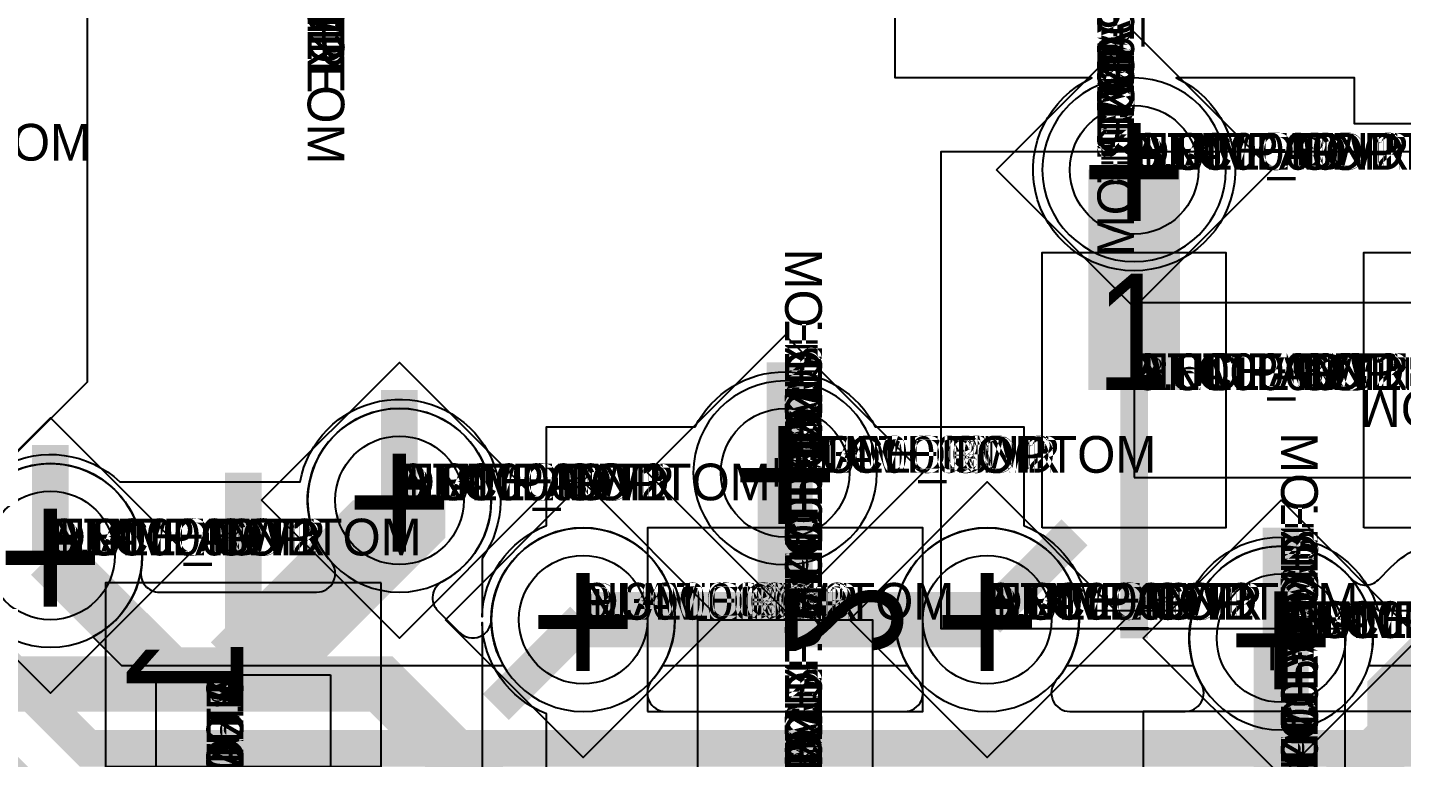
# Model space of a CAD drawing. Extents: x 0 to 323, y 0 to 320.
# Drawn here: x 78.19 to 85.67, y 234.3 to 238.28 of the extents above; entities that cross this region are included whole.
import ezdxf
from ezdxf.enums import TextEntityAlignment as Align

# ---------------------------------------------------------------- set-up
doc = ezdxf.new("R2010")
doc.units = 0
doc.header["$MEASUREMENT"] = 0
doc.layers.get('0').update_dxf_attribs({"linetype": 'CONTINUOUS'})
for name, color, linetype in [('CDN_FIGURES', 7, 'CONTINUOUS'), ('ETCH_BOTTOM', 7, 'CONTINUOUS'), ('ETCH_GND', 3, 'CONTINUOUS'), ('ETCH_INT1', 4, 'CONTINUOUS'), ('ETCH_INT2', 5, 'CONTINUOUS'), ('ETCH_PWR', 6, 'CONTINUOUS'), ('ETCH_TOP', 2, 'CONTINUOUS'), ('MANUFACTURING_NCLEGEND-1-6', 8, 'CONTINUOUS'), ('PACKAGE_GEOMETRY_ASSEMBLY_TOP', 11, 'CONTINUOUS'), ('PACKAGE_GEOMETRY_PIN_NUMBER', 9, 'CONTINUOUS')]:
    doc.layers.add(name, color=color, linetype=linetype)

# ---------------------------------------------------------------- blocks, each defined once
blk = doc.blocks.new('PAD_INFO')
for tag in ['SHAPE_TYPE', 'PAD_HEIGHT', 'PAD_LAYER', 'PAD_TYPE', 'PAD_WIDTH']:
    blk.add_attdef(tag, (0, 0), '', height=0.2)
at = {"flags": 2}
blk.add_attdef('CDN_TYPE', (0, 0), '', height=0.2, dxfattribs=at)
blk = doc.blocks.new('DRILL_INFO')
at = {"flags": 2}
blk.add_attdef('CDN_TYPE', (0, 0), '', height=0.2, dxfattribs=at)
for tag in ['FSHAPE', 'FCHAR', 'DRILL_HEIGHT', 'DIAMETER', 'PLATED', 'DRILL_WIDTH']:
    blk.add_attdef(tag, (0, 0), '', height=0.2)
blk = doc.blocks.new('VIA0700X0300')
at = {"layer": 'ETCH_BOTTOM'}
blk.add_circle((0, 0), 0.35, dxfattribs=at)
at = {"layer": 'ETCH_GND'}
blk.add_circle((0, 0), 0.35, dxfattribs=at)
at = {"layer": 'ETCH_INT1'}
blk.add_circle((0, 0), 0.35, dxfattribs=at)
at = {"layer": 'ETCH_INT2'}
blk.add_circle((0, 0), 0.35, dxfattribs=at)
at = {"layer": 'ETCH_PWR'}
blk.add_circle((0, 0), 0.35, dxfattribs=at)
at = {"layer": 'ETCH_TOP'}
blk.add_circle((0, 0), 0.35, dxfattribs=at)
ref = blk.add_blockref('PAD_INFO', (0, 0))
ref.add_attrib('PAD_LAYER', 'ETCH_TOP', (0, 0), dxfattribs={"height": 0.2})
ref.add_attrib('SHAPE_TYPE', 'NULL', (0, 0), dxfattribs={"height": 0.2})
ref.add_attrib('PAD_TYPE', 'ANTIPAD', (0, 0), dxfattribs={"height": 0.2})
ref.add_attrib('PAD_WIDTH', '0.000000', (0, 0), dxfattribs={"height": 0.2})
ref.add_attrib('PAD_HEIGHT', '0.000000', (0, 0), dxfattribs={"height": 0.2})
ref = blk.add_blockref('PAD_INFO', (0, 0))
ref.add_attrib('PAD_LAYER', 'ETCH_GND', (0, 0), dxfattribs={"height": 0.2})
ref.add_attrib('SHAPE_TYPE', 'NULL', (0, 0), dxfattribs={"height": 0.2})
ref.add_attrib('PAD_TYPE', 'ANTIPAD', (0, 0), dxfattribs={"height": 0.2})
ref.add_attrib('PAD_WIDTH', '0.000000', (0, 0), dxfattribs={"height": 0.2})
ref.add_attrib('PAD_HEIGHT', '0.000000', (0, 0), dxfattribs={"height": 0.2})
ref = blk.add_blockref('PAD_INFO', (0, 0))
ref.add_attrib('PAD_LAYER', 'ETCH_INT1', (0, 0), dxfattribs={"height": 0.2})
ref.add_attrib('SHAPE_TYPE', 'NULL', (0, 0), dxfattribs={"height": 0.2})
ref.add_attrib('PAD_TYPE', 'ANTIPAD', (0, 0), dxfattribs={"height": 0.2})
ref.add_attrib('PAD_WIDTH', '0.000000', (0, 0), dxfattribs={"height": 0.2})
ref.add_attrib('PAD_HEIGHT', '0.000000', (0, 0), dxfattribs={"height": 0.2})
ref = blk.add_blockref('PAD_INFO', (0, 0))
ref.add_attrib('PAD_LAYER', 'ETCH_INT2', (0, 0), dxfattribs={"height": 0.2})
ref.add_attrib('SHAPE_TYPE', 'NULL', (0, 0), dxfattribs={"height": 0.2})
ref.add_attrib('PAD_TYPE', 'ANTIPAD', (0, 0), dxfattribs={"height": 0.2})
ref.add_attrib('PAD_WIDTH', '0.000000', (0, 0), dxfattribs={"height": 0.2})
ref.add_attrib('PAD_HEIGHT', '0.000000', (0, 0), dxfattribs={"height": 0.2})
ref = blk.add_blockref('PAD_INFO', (0, 0))
ref.add_attrib('PAD_LAYER', 'ETCH_PWR', (0, 0), dxfattribs={"height": 0.2})
ref.add_attrib('SHAPE_TYPE', 'NULL', (0, 0), dxfattribs={"height": 0.2})
ref.add_attrib('PAD_TYPE', 'ANTIPAD', (0, 0), dxfattribs={"height": 0.2})
ref.add_attrib('PAD_WIDTH', '0.000000', (0, 0), dxfattribs={"height": 0.2})
ref.add_attrib('PAD_HEIGHT', '0.000000', (0, 0), dxfattribs={"height": 0.2})
ref = blk.add_blockref('PAD_INFO', (0, 0))
ref.add_attrib('PAD_LAYER', 'ETCH_BOTTOM', (0, 0), dxfattribs={"height": 0.2})
ref.add_attrib('SHAPE_TYPE', 'NULL', (0, 0), dxfattribs={"height": 0.2})
ref.add_attrib('PAD_TYPE', 'ANTIPAD', (0, 0), dxfattribs={"height": 0.2})
ref.add_attrib('PAD_WIDTH', '0.000000', (0, 0), dxfattribs={"height": 0.2})
ref.add_attrib('PAD_HEIGHT', '0.000000', (0, 0), dxfattribs={"height": 0.2})
ref = blk.add_blockref('PAD_INFO', (0, 0))
ref.add_attrib('PAD_LAYER', 'ETCH_TOP', (0, 0), dxfattribs={"height": 0.2})
ref.add_attrib('SHAPE_TYPE', 'NULL', (0, 0), dxfattribs={"height": 0.2})
ref.add_attrib('PAD_TYPE', 'THERMAL', (0, 0), dxfattribs={"height": 0.2})
ref.add_attrib('PAD_WIDTH', '0.000000', (0, 0), dxfattribs={"height": 0.2})
ref.add_attrib('PAD_HEIGHT', '0.000000', (0, 0), dxfattribs={"height": 0.2})
ref = blk.add_blockref('PAD_INFO', (0, 0))
ref.add_attrib('PAD_LAYER', 'ETCH_GND', (0, 0), dxfattribs={"height": 0.2})
ref.add_attrib('SHAPE_TYPE', 'NULL', (0, 0), dxfattribs={"height": 0.2})
ref.add_attrib('PAD_TYPE', 'THERMAL', (0, 0), dxfattribs={"height": 0.2})
ref.add_attrib('PAD_WIDTH', '0.000000', (0, 0), dxfattribs={"height": 0.2})
ref.add_attrib('PAD_HEIGHT', '0.000000', (0, 0), dxfattribs={"height": 0.2})
ref = blk.add_blockref('PAD_INFO', (0, 0))
ref.add_attrib('PAD_LAYER', 'ETCH_INT1', (0, 0), dxfattribs={"height": 0.2})
ref.add_attrib('SHAPE_TYPE', 'NULL', (0, 0), dxfattribs={"height": 0.2})
ref.add_attrib('PAD_TYPE', 'THERMAL', (0, 0), dxfattribs={"height": 0.2})
ref.add_attrib('PAD_WIDTH', '0.000000', (0, 0), dxfattribs={"height": 0.2})
ref.add_attrib('PAD_HEIGHT', '0.000000', (0, 0), dxfattribs={"height": 0.2})
ref = blk.add_blockref('PAD_INFO', (0, 0))
ref.add_attrib('PAD_LAYER', 'ETCH_INT2', (0, 0), dxfattribs={"height": 0.2})
ref.add_attrib('SHAPE_TYPE', 'NULL', (0, 0), dxfattribs={"height": 0.2})
ref.add_attrib('PAD_TYPE', 'THERMAL', (0, 0), dxfattribs={"height": 0.2})
ref.add_attrib('PAD_WIDTH', '0.000000', (0, 0), dxfattribs={"height": 0.2})
ref.add_attrib('PAD_HEIGHT', '0.000000', (0, 0), dxfattribs={"height": 0.2})
ref = blk.add_blockref('PAD_INFO', (0, 0))
ref.add_attrib('PAD_LAYER', 'ETCH_PWR', (0, 0), dxfattribs={"height": 0.2})
ref.add_attrib('SHAPE_TYPE', 'NULL', (0, 0), dxfattribs={"height": 0.2})
ref.add_attrib('PAD_TYPE', 'THERMAL', (0, 0), dxfattribs={"height": 0.2})
ref.add_attrib('PAD_WIDTH', '0.000000', (0, 0), dxfattribs={"height": 0.2})
ref.add_attrib('PAD_HEIGHT', '0.000000', (0, 0), dxfattribs={"height": 0.2})
ref = blk.add_blockref('PAD_INFO', (0, 0))
ref.add_attrib('PAD_LAYER', 'ETCH_BOTTOM', (0, 0), dxfattribs={"height": 0.2})
ref.add_attrib('SHAPE_TYPE', 'NULL', (0, 0), dxfattribs={"height": 0.2})
ref.add_attrib('PAD_TYPE', 'THERMAL', (0, 0), dxfattribs={"height": 0.2})
ref.add_attrib('PAD_WIDTH', '0.000000', (0, 0), dxfattribs={"height": 0.2})
ref.add_attrib('PAD_HEIGHT', '0.000000', (0, 0), dxfattribs={"height": 0.2})
ref = blk.add_blockref('PAD_INFO', (0, 0))
ref.add_attrib('PAD_LAYER', 'ETCH_TOP', (0, 0), dxfattribs={"height": 0.2})
ref.add_attrib('SHAPE_TYPE', 'CIRCLE', (0, 0), dxfattribs={"height": 0.2})
ref.add_attrib('PAD_TYPE', 'REGULAR', (0, 0), dxfattribs={"height": 0.2})
ref.add_attrib('PAD_WIDTH', '0.700000', (0, 0), dxfattribs={"height": 0.2})
ref.add_attrib('PAD_HEIGHT', '0.700000', (0, 0), dxfattribs={"height": 0.2})
ref = blk.add_blockref('PAD_INFO', (0, 0))
ref.add_attrib('PAD_LAYER', 'ETCH_GND', (0, 0), dxfattribs={"height": 0.2})
ref.add_attrib('SHAPE_TYPE', 'CIRCLE', (0, 0), dxfattribs={"height": 0.2})
ref.add_attrib('PAD_TYPE', 'REGULAR', (0, 0), dxfattribs={"height": 0.2})
ref.add_attrib('PAD_WIDTH', '0.700000', (0, 0), dxfattribs={"height": 0.2})
ref.add_attrib('PAD_HEIGHT', '0.700000', (0, 0), dxfattribs={"height": 0.2})
ref = blk.add_blockref('PAD_INFO', (0, 0))
ref.add_attrib('PAD_LAYER', 'ETCH_INT1', (0, 0), dxfattribs={"height": 0.2})
ref.add_attrib('SHAPE_TYPE', 'CIRCLE', (0, 0), dxfattribs={"height": 0.2})
ref.add_attrib('PAD_TYPE', 'REGULAR', (0, 0), dxfattribs={"height": 0.2})
ref.add_attrib('PAD_WIDTH', '0.700000', (0, 0), dxfattribs={"height": 0.2})
ref.add_attrib('PAD_HEIGHT', '0.700000', (0, 0), dxfattribs={"height": 0.2})
ref = blk.add_blockref('PAD_INFO', (0, 0))
ref.add_attrib('PAD_LAYER', 'ETCH_INT2', (0, 0), dxfattribs={"height": 0.2})
ref.add_attrib('SHAPE_TYPE', 'CIRCLE', (0, 0), dxfattribs={"height": 0.2})
ref.add_attrib('PAD_TYPE', 'REGULAR', (0, 0), dxfattribs={"height": 0.2})
ref.add_attrib('PAD_WIDTH', '0.700000', (0, 0), dxfattribs={"height": 0.2})
ref.add_attrib('PAD_HEIGHT', '0.700000', (0, 0), dxfattribs={"height": 0.2})
ref = blk.add_blockref('PAD_INFO', (0, 0))
ref.add_attrib('PAD_LAYER', 'ETCH_PWR', (0, 0), dxfattribs={"height": 0.2})
ref.add_attrib('SHAPE_TYPE', 'CIRCLE', (0, 0), dxfattribs={"height": 0.2})
ref.add_attrib('PAD_TYPE', 'REGULAR', (0, 0), dxfattribs={"height": 0.2})
ref.add_attrib('PAD_WIDTH', '0.700000', (0, 0), dxfattribs={"height": 0.2})
ref.add_attrib('PAD_HEIGHT', '0.700000', (0, 0), dxfattribs={"height": 0.2})
ref = blk.add_blockref('PAD_INFO', (0, 0))
ref.add_attrib('PAD_LAYER', 'ETCH_BOTTOM', (0, 0), dxfattribs={"height": 0.2})
ref.add_attrib('SHAPE_TYPE', 'CIRCLE', (0, 0), dxfattribs={"height": 0.2})
ref.add_attrib('PAD_TYPE', 'REGULAR', (0, 0), dxfattribs={"height": 0.2})
ref.add_attrib('PAD_WIDTH', '0.700000', (0, 0), dxfattribs={"height": 0.2})
ref.add_attrib('PAD_HEIGHT', '0.700000', (0, 0), dxfattribs={"height": 0.2})
ref = blk.add_blockref('DRILL_INFO', (0, 0))
ref.add_attrib('DIAMETER', '0.300000', (0, 0), dxfattribs={"height": 0.2})
ref.add_attrib('PLATED', 'PLATED', (0, 0), dxfattribs={"height": 0.2})
ref.add_attrib('FSHAPE', 'DIAMOND', (0, 0), dxfattribs={"height": 0.2})
ref.add_attrib('FCHAR', '+', (0, 0), dxfattribs={"height": 0.2})
ref.add_attrib('DRILL_WIDTH', '1.500000', (0, 0), dxfattribs={"height": 0.2})
ref.add_attrib('DRILL_HEIGHT', '1.500000', (0, 0), dxfattribs={"height": 0.2})
for tag in ['CDN_TYPE', 'PIN']:
    blk.add_attdef(tag, (0, 0), '', height=0.2)
at = {"flags": 2}
for tag in ['PSTKNAME', 'BBV']:
    blk.add_attdef(tag, (0, 0), '', height=0.2, dxfattribs=at)
blk = doc.blocks.new('FIGURE_DIAMOND')
at = {"layer": 'CDN_FIGURES'}
blk.add_lwpolyline([(-0.5, 0), (0, 0.5), (0.5, 0), (0, -0.5)], close=True, dxfattribs=at)
blk = doc.blocks.new('RC1000X1500TS')
at = {"layer": 'ETCH_TOP'}
blk.add_lwpolyline([(-0.5, -0.75), (-0.5, 0.75), (0.5, 0.75), (0.5, -0.75)], close=True, dxfattribs=at)
ref = blk.add_blockref('PAD_INFO', (0, 0))
ref.add_attrib('PAD_LAYER', 'ETCH_TOP', (0, 0), dxfattribs={"height": 0.2})
ref.add_attrib('SHAPE_TYPE', 'NULL', (0, 0), dxfattribs={"height": 0.2})
ref.add_attrib('PAD_TYPE', 'ANTIPAD', (0, 0), dxfattribs={"height": 0.2})
ref.add_attrib('PAD_WIDTH', '0.000000', (0, 0), dxfattribs={"height": 0.2})
ref.add_attrib('PAD_HEIGHT', '0.000000', (0, 0), dxfattribs={"height": 0.2})
ref = blk.add_blockref('PAD_INFO', (0, 0))
ref.add_attrib('PAD_LAYER', 'ETCH_GND', (0, 0), dxfattribs={"height": 0.2})
ref.add_attrib('SHAPE_TYPE', 'NULL', (0, 0), dxfattribs={"height": 0.2})
ref.add_attrib('PAD_TYPE', 'ANTIPAD', (0, 0), dxfattribs={"height": 0.2})
ref.add_attrib('PAD_WIDTH', '0.000000', (0, 0), dxfattribs={"height": 0.2})
ref.add_attrib('PAD_HEIGHT', '0.000000', (0, 0), dxfattribs={"height": 0.2})
ref = blk.add_blockref('PAD_INFO', (0, 0))
ref.add_attrib('PAD_LAYER', 'ETCH_INT1', (0, 0), dxfattribs={"height": 0.2})
ref.add_attrib('SHAPE_TYPE', 'NULL', (0, 0), dxfattribs={"height": 0.2})
ref.add_attrib('PAD_TYPE', 'ANTIPAD', (0, 0), dxfattribs={"height": 0.2})
ref.add_attrib('PAD_WIDTH', '0.000000', (0, 0), dxfattribs={"height": 0.2})
ref.add_attrib('PAD_HEIGHT', '0.000000', (0, 0), dxfattribs={"height": 0.2})
ref = blk.add_blockref('PAD_INFO', (0, 0))
ref.add_attrib('PAD_LAYER', 'ETCH_INT2', (0, 0), dxfattribs={"height": 0.2})
ref.add_attrib('SHAPE_TYPE', 'NULL', (0, 0), dxfattribs={"height": 0.2})
ref.add_attrib('PAD_TYPE', 'ANTIPAD', (0, 0), dxfattribs={"height": 0.2})
ref.add_attrib('PAD_WIDTH', '0.000000', (0, 0), dxfattribs={"height": 0.2})
ref.add_attrib('PAD_HEIGHT', '0.000000', (0, 0), dxfattribs={"height": 0.2})
ref = blk.add_blockref('PAD_INFO', (0, 0))
ref.add_attrib('PAD_LAYER', 'ETCH_PWR', (0, 0), dxfattribs={"height": 0.2})
ref.add_attrib('SHAPE_TYPE', 'NULL', (0, 0), dxfattribs={"height": 0.2})
ref.add_attrib('PAD_TYPE', 'ANTIPAD', (0, 0), dxfattribs={"height": 0.2})
ref.add_attrib('PAD_WIDTH', '0.000000', (0, 0), dxfattribs={"height": 0.2})
ref.add_attrib('PAD_HEIGHT', '0.000000', (0, 0), dxfattribs={"height": 0.2})
ref = blk.add_blockref('PAD_INFO', (0, 0))
ref.add_attrib('PAD_LAYER', 'ETCH_BOTTOM', (0, 0), dxfattribs={"height": 0.2})
ref.add_attrib('SHAPE_TYPE', 'NULL', (0, 0), dxfattribs={"height": 0.2})
ref.add_attrib('PAD_TYPE', 'ANTIPAD', (0, 0), dxfattribs={"height": 0.2})
ref.add_attrib('PAD_WIDTH', '0.000000', (0, 0), dxfattribs={"height": 0.2})
ref.add_attrib('PAD_HEIGHT', '0.000000', (0, 0), dxfattribs={"height": 0.2})
ref = blk.add_blockref('PAD_INFO', (0, 0))
ref.add_attrib('PAD_LAYER', 'ETCH_TOP', (0, 0), dxfattribs={"height": 0.2})
ref.add_attrib('SHAPE_TYPE', 'NULL', (0, 0), dxfattribs={"height": 0.2})
ref.add_attrib('PAD_TYPE', 'THERMAL', (0, 0), dxfattribs={"height": 0.2})
ref.add_attrib('PAD_WIDTH', '0.000000', (0, 0), dxfattribs={"height": 0.2})
ref.add_attrib('PAD_HEIGHT', '0.000000', (0, 0), dxfattribs={"height": 0.2})
ref = blk.add_blockref('PAD_INFO', (0, 0))
ref.add_attrib('PAD_LAYER', 'ETCH_GND', (0, 0), dxfattribs={"height": 0.2})
ref.add_attrib('SHAPE_TYPE', 'NULL', (0, 0), dxfattribs={"height": 0.2})
ref.add_attrib('PAD_TYPE', 'THERMAL', (0, 0), dxfattribs={"height": 0.2})
ref.add_attrib('PAD_WIDTH', '0.000000', (0, 0), dxfattribs={"height": 0.2})
ref.add_attrib('PAD_HEIGHT', '0.000000', (0, 0), dxfattribs={"height": 0.2})
ref = blk.add_blockref('PAD_INFO', (0, 0))
ref.add_attrib('PAD_LAYER', 'ETCH_INT1', (0, 0), dxfattribs={"height": 0.2})
ref.add_attrib('SHAPE_TYPE', 'NULL', (0, 0), dxfattribs={"height": 0.2})
ref.add_attrib('PAD_TYPE', 'THERMAL', (0, 0), dxfattribs={"height": 0.2})
ref.add_attrib('PAD_WIDTH', '0.000000', (0, 0), dxfattribs={"height": 0.2})
ref.add_attrib('PAD_HEIGHT', '0.000000', (0, 0), dxfattribs={"height": 0.2})
ref = blk.add_blockref('PAD_INFO', (0, 0))
ref.add_attrib('PAD_LAYER', 'ETCH_INT2', (0, 0), dxfattribs={"height": 0.2})
ref.add_attrib('SHAPE_TYPE', 'NULL', (0, 0), dxfattribs={"height": 0.2})
ref.add_attrib('PAD_TYPE', 'THERMAL', (0, 0), dxfattribs={"height": 0.2})
ref.add_attrib('PAD_WIDTH', '0.000000', (0, 0), dxfattribs={"height": 0.2})
ref.add_attrib('PAD_HEIGHT', '0.000000', (0, 0), dxfattribs={"height": 0.2})
ref = blk.add_blockref('PAD_INFO', (0, 0))
ref.add_attrib('PAD_LAYER', 'ETCH_PWR', (0, 0), dxfattribs={"height": 0.2})
ref.add_attrib('SHAPE_TYPE', 'NULL', (0, 0), dxfattribs={"height": 0.2})
ref.add_attrib('PAD_TYPE', 'THERMAL', (0, 0), dxfattribs={"height": 0.2})
ref.add_attrib('PAD_WIDTH', '0.000000', (0, 0), dxfattribs={"height": 0.2})
ref.add_attrib('PAD_HEIGHT', '0.000000', (0, 0), dxfattribs={"height": 0.2})
ref = blk.add_blockref('PAD_INFO', (0, 0))
ref.add_attrib('PAD_LAYER', 'ETCH_BOTTOM', (0, 0), dxfattribs={"height": 0.2})
ref.add_attrib('SHAPE_TYPE', 'NULL', (0, 0), dxfattribs={"height": 0.2})
ref.add_attrib('PAD_TYPE', 'THERMAL', (0, 0), dxfattribs={"height": 0.2})
ref.add_attrib('PAD_WIDTH', '0.000000', (0, 0), dxfattribs={"height": 0.2})
ref.add_attrib('PAD_HEIGHT', '0.000000', (0, 0), dxfattribs={"height": 0.2})
ref = blk.add_blockref('PAD_INFO', (0, 0))
ref.add_attrib('PAD_LAYER', 'ETCH_GND', (0, 0), dxfattribs={"height": 0.2})
ref.add_attrib('SHAPE_TYPE', 'NULL', (0, 0), dxfattribs={"height": 0.2})
ref.add_attrib('PAD_TYPE', 'REGULAR', (0, 0), dxfattribs={"height": 0.2})
ref.add_attrib('PAD_WIDTH', '0.000000', (0, 0), dxfattribs={"height": 0.2})
ref.add_attrib('PAD_HEIGHT', '0.000000', (0, 0), dxfattribs={"height": 0.2})
ref = blk.add_blockref('PAD_INFO', (0, 0))
ref.add_attrib('PAD_LAYER', 'ETCH_INT1', (0, 0), dxfattribs={"height": 0.2})
ref.add_attrib('SHAPE_TYPE', 'NULL', (0, 0), dxfattribs={"height": 0.2})
ref.add_attrib('PAD_TYPE', 'REGULAR', (0, 0), dxfattribs={"height": 0.2})
ref.add_attrib('PAD_WIDTH', '0.000000', (0, 0), dxfattribs={"height": 0.2})
ref.add_attrib('PAD_HEIGHT', '0.000000', (0, 0), dxfattribs={"height": 0.2})
ref = blk.add_blockref('PAD_INFO', (0, 0))
ref.add_attrib('PAD_LAYER', 'ETCH_INT2', (0, 0), dxfattribs={"height": 0.2})
ref.add_attrib('SHAPE_TYPE', 'NULL', (0, 0), dxfattribs={"height": 0.2})
ref.add_attrib('PAD_TYPE', 'REGULAR', (0, 0), dxfattribs={"height": 0.2})
ref.add_attrib('PAD_WIDTH', '0.000000', (0, 0), dxfattribs={"height": 0.2})
ref.add_attrib('PAD_HEIGHT', '0.000000', (0, 0), dxfattribs={"height": 0.2})
ref = blk.add_blockref('PAD_INFO', (0, 0))
ref.add_attrib('PAD_LAYER', 'ETCH_PWR', (0, 0), dxfattribs={"height": 0.2})
ref.add_attrib('SHAPE_TYPE', 'NULL', (0, 0), dxfattribs={"height": 0.2})
ref.add_attrib('PAD_TYPE', 'REGULAR', (0, 0), dxfattribs={"height": 0.2})
ref.add_attrib('PAD_WIDTH', '0.000000', (0, 0), dxfattribs={"height": 0.2})
ref.add_attrib('PAD_HEIGHT', '0.000000', (0, 0), dxfattribs={"height": 0.2})
ref = blk.add_blockref('PAD_INFO', (0, 0))
ref.add_attrib('PAD_LAYER', 'ETCH_BOTTOM', (0, 0), dxfattribs={"height": 0.2})
ref.add_attrib('SHAPE_TYPE', 'NULL', (0, 0), dxfattribs={"height": 0.2})
ref.add_attrib('PAD_TYPE', 'REGULAR', (0, 0), dxfattribs={"height": 0.2})
ref.add_attrib('PAD_WIDTH', '0.000000', (0, 0), dxfattribs={"height": 0.2})
ref.add_attrib('PAD_HEIGHT', '0.000000', (0, 0), dxfattribs={"height": 0.2})
ref = blk.add_blockref('DRILL_INFO', (0, 0))
ref.add_attrib('DIAMETER', '0.000000', (0, 0), dxfattribs={"height": 0.2})
ref.add_attrib('PLATED', 'PLATED', (0, 0), dxfattribs={"height": 0.2})
ref.add_attrib('FSHAPE', 'NULL', (0, 0), dxfattribs={"height": 0.2})
ref.add_attrib('DRILL_WIDTH', '0.000000', (0, 0), dxfattribs={"height": 0.2})
ref.add_attrib('DRILL_HEIGHT', '0.000000', (0, 0), dxfattribs={"height": 0.2})
ref = blk.add_blockref('PAD_INFO', (0, 0))
ref.add_attrib('PAD_LAYER', 'ETCH_TOP', (0, 0), dxfattribs={"height": 0.2})
ref.add_attrib('SHAPE_TYPE', 'RECTANGLE', (0, 0), dxfattribs={"height": 0.2})
ref.add_attrib('PAD_TYPE', 'REGULAR', (0, 0), dxfattribs={"height": 0.2})
ref.add_attrib('PAD_WIDTH', '1.000000', (0, 0), dxfattribs={"height": 0.2})
ref.add_attrib('PAD_HEIGHT', '1.500000', (0, 0), dxfattribs={"height": 0.2})
for tag in ['CDN_TYPE', 'PIN']:
    blk.add_attdef(tag, (0, 0), '', height=0.2)
at = {"flags": 2}
for tag in ['PSTKNAME', 'BBV']:
    blk.add_attdef(tag, (0, 0), '', height=0.2, dxfattribs=at)
blk = doc.blocks.new('F56')
at = {"layer": 'PACKAGE_GEOMETRY_ASSEMBLY_TOP'}
blk.add_lwpolyline([(0, -0.475), (1.75, -0.475), (1.75, 0.475), (0, 0.475)], close=True, dxfattribs=at)
at = {"layer": 'ETCH_TOP'}
ref = blk.add_blockref('RC1000X1500TS', (0, 0), dxfattribs=at)
ref.add_attrib('CDN_TYPE', 'PIN', (0, 0), dxfattribs={"height": 0.2})
ref.add_attrib('PIN', '1', (0, 0), dxfattribs={"height": 0.2})
ref = blk.add_blockref('RC1000X1500TS', (1.75, 0), dxfattribs=at)
ref.add_attrib('CDN_TYPE', 'PIN', (0, 0), dxfattribs={"height": 0.2})
ref.add_attrib('PIN', '2', (0, 0), dxfattribs={"height": 0.2})
at = {"flags": 2}
for tag in ['SYMBOL_TYPE', 'CDN_TYPE', 'REFDES']:
    blk.add_attdef(tag, (0, 0), '', height=0.2, dxfattribs=at)

msp = doc.modelspace()

# ---------------------------------------------------------------- linework, layer by layer
at = {"layer": 'ETCH_BOTTOM'}
for points, format in [([(89.7697, 242.2554), (78.5127, 242.2554), (78.5127, 236.3484), (78.0569, 235.8926, -0.320257), (78.6901, 235.8056), (79.6717, 235.8056, -1.241666), (80.6627, 235.3892), (80.6627, 235.0703, -0.30157), (81.0125, 235.5679), (81.0125, 236.1056), (81.8226, 236.1056, -0.612319), (82.8026, 236.1056), (83.6127, 236.1056), (83.6127, 235.5679, -0.284117), (83.9604, 235.1056), (84.4834, 235.1056, -0.755811), (85.5418, 235.1056), (86.3127, 235.1056)], "xyb"), ([(90.5127, 237.7554), (85.4125, 237.7554), (85.4125, 238.0054), (84.4422, 238.0054, -4.573195), (83.983, 238.0054), (82.9125, 238.0054), (82.9125, 238.4897, -0.707037), (82.9125, 239.6213), (82.9125, 239.9965, -0.866944), (82.9125, 241.1845), (82.9125, 241.8556), (85.5127, 241.8556), (85.5127, 241.6056), (90.5127, 241.6056)], "xyb"), ([(84.2126, 236.9047, 0.2, 0.2, 0), (84.2126, 237.5055, 0.2, 0.2, 0)], "xyseb"), ([(82.3126, 235.8555, 0.2, 0.2, 0), (82.3126, 236.4563, 0.2, 0.2, 0)], "xyseb"), ([(80.2126, 235.7055, 0.2, 0.2, 0), (80.2126, 236.3063, 0.2, 0.2, 0)], "xyseb"), ([(78.3126, 235.4055, 0.2, 0.2, 0), (78.3126, 236.0063, 0.2, 0.2, 0)], "xyseb"), ([(80.2126, 235.7055, 0.5, 0.5, 0), (80.2126, 235.6055, 0.5, 0.5, 0), (79.3626, 234.7555, 0.5, 0.5, 0)], "xyseb"), ([(79.3626, 234.7555, 0.2, 0.2, 0), (79.3626, 235.8563, 0.2, 0.2, 0)], "xyseb"), ([(82.3126, 235.0555, 0.3, 0.3, 0), (82.3126, 235.8555, 0.3, 0.3, 0)], "xyseb"), ([(85.0126, 234.9555, 0.2, 0.2, 0), (85.0126, 235.5563, 0.2, 0.2, 0)], "xyseb"), ([(83.4126, 235.0555, 0.2, 0.2, 0), (83.8882, 235.5311, 0.2, 0.2, 0)], "xyseb"), ([(79.3626, 234.7555, 0.3, 0.3, 0), (78.9626, 234.7555, 0.3, 0.3, 0), (78.3126, 235.4055, 0.3, 0.3, 0)], "xyseb"), ([(82.3126, 235.0555, 0.3, 0.3, 0), (81.2126, 235.0555, 0.3, 0.3, 0)], "xyseb"), ([(82.3126, 235.0555, 0.3, 0.3, 0), (83.4126, 235.0555, 0.3, 0.3, 0)], "xyseb"), ([(80.737, 234.5799, 0.2, 0.2, 0), (81.2126, 235.0555, 0.2, 0.2, 0)], "xyseb"), ([(85.0126, 234.0555, 0.3, 0.3, 0), (85.0126, 234.9555, 0.3, 0.3, 0)], "xyseb"), ([(80.6125, 230.1713), (80.6125, 230.9056), (82.8125, 230.9056), (82.8125, 231.9555, -0.131577), (82.8928, 232.2554), (81.0125, 232.2554), (81.0125, 234.5431, -0.30157), (80.6627, 235.0407), (80.6627, 231.9554), (79.9081, 231.9554, -0.089114), (79.7869, 231.7812), (79.5369, 231.5312, -0.668118), (78.5125, 231.9554), (78.4127, 231.9554), (78.4127, 231.4291), (74.0888, 227.1052)], "xyb")]:
    msp.add_lwpolyline(points, format=format, dxfattribs=at)
at = {"layer": 'ETCH_INT1'}
for points in [[(84.7127, 237.5055, 1), (83.7125, 237.5055, 1)], [(82.8127, 235.8555, 1), (81.8125, 235.8555, 1)], [(80.7127, 235.7055, 1), (79.7125, 235.7055, 1)]]:
    msp.add_lwpolyline(points, format="xyb", close=True, dxfattribs=at)
for points, format in [([(37.371, 234.8556), (49.8619, 234.8556), (50.1797, 235.1734, -3.462228), (50.6902, 235.3276), (62.0413, 235.3276), (63.6083, 233.7606), (68.9805, 233.7606, -1.362386), (69.9347, 233.7606), (74.0955, 233.7606), (75.7005, 235.3656), (77.8141, 235.3656, -1.861624), (78.5439, 234.9621), (78.7004, 234.8056), (80.7794, 234.8056, -1.73133), (81.6458, 234.8056), (82.9794, 234.8056, -1.73133), (83.8458, 234.8056), (84.5355, 234.8056, -1.362386), (85.4897, 234.8056), (89.4855, 234.8056, -1.362386)], "xyb"), ([(99.4983, 234.3555, 0.2, 0.2, 0), (78.514, 234.3555, 0.2, 0.2, 0), (77.954, 234.9155, 0.2, 0.2, 0), (75.8869, 234.9155, 0.2, 0.2, 0), (74.2819, 233.3105, 0.2, 0.2, 0), (63.4219, 233.3105, 0.2, 0.2, 0), (61.8549, 234.8775, 0.2, 0.2, 0), (50.5203, 234.8775, 0.2, 0.2, 0), (50.0483, 234.4055, 0.2, 0.2, 0), (26.6469, 234.4055, 0.2, 0.2, 0), (26.2119, 234.8405, 0.2, 0.2, 0), (20.1333, 234.8405, 0.2, 0.2, 0), (19.1683, 233.8755, 0.2, 0.2, 0), (9.9426, 233.8755, 0.2, 0.2, 0), (8.9926, 232.9255, 0.2, 0.2, 0)], "xyseb"), ([(10.9926, 232.9255, 0.2, 0.2, 0), (11.5426, 233.4755, 0.2, 0.2, 0), (19.334, 233.4755, 0.2, 0.2, 0), (20.299, 234.4405, 0.2, 0.2, 0), (26.0462, 234.4405, 0.2, 0.2, 0), (26.4812, 234.0055, 0.2, 0.2, 0), (50.214, 234.0055, 0.2, 0.2, 0), (50.686, 234.4775, 0.2, 0.2, 0), (61.6892, 234.4775, 0.2, 0.2, 0), (63.2562, 232.9105, 0.2, 0.2, 0), (74.4476, 232.9105, 0.2, 0.2, 0), (76.0526, 234.5155, 0.2, 0.2, 0), (77.7883, 234.5155, 0.2, 0.2, 0), (78.3483, 233.9555, 0.2, 0.2, 0), (99.3326, 233.9555, 0.2, 0.2, 0)], "xyseb")]:
    msp.add_lwpolyline(points, format=format, dxfattribs=at)
at = {"layer": 'ETCH_INT2'}
for points in [[(84.2126, 238.0056, 1), (84.2126, 237.0054, 1)], [(82.3126, 236.3556, 1), (82.3126, 235.3554, 1)]]:
    msp.add_lwpolyline(points, format="xyb", close=True, dxfattribs=at)
for points, format in [([(77.8193, 235.3236, -1.179713), (78.8059, 235.3236, 0.463209), (78.906, 235.2056), (79.762, 235.2056, 0.646208), (79.838, 235.3742, -2.885222), (80.447, 235.2638, 0.504154), (80.4229, 235.1025), (80.5394, 234.9859, 0.667109), (80.7125, 235.0573, -1.44531), (81.5872, 234.7242, 0.646208), (81.6632, 234.5556), (82.962, 234.5556, 0.646208), (83.038, 234.7242, -2.219394), (83.7872, 234.7242, 0.646208), (83.8632, 234.5556), (84.4904, 234.5556, 0.575908), (84.5784, 234.7073, -0.911403), (85.3936, 235.2794, 0.438125), (85.5426, 235.2734), (85.6105, 235.3413, -0.198912), (85.9641, 235.4878)], "xyb"), ([(107.1126, 233.3055, 0.3, 0.3, 0), (106.1126, 233.3055, 0.3, 0.3, 0), (105.4626, 232.6555, 0.3, 0.3, 0), (103.0933, 232.6555, 0.3, 0.3, 0), (102.1583, 233.5905, 0.3, 0.3, 0), (89.8276, 233.5905, 0.3, 0.3, 0), (88.4304, 234.9877, 0.3, 0.3, 0), (85.9641, 234.9877, 0.3, 0.3, 0), (85.6326, 234.6562, 0.3, 0.3, 0), (85.6326, 234.4158, 0.3, 0.3, 0), (85.0923, 233.8755, 0.3, 0.3, 0), (84.8426, 233.8755, 0.3, 0.3, 0)], "xyseb"), ([(84.8426, 233.8755, 0.3, 0.3, 0), (84.8095, 233.8755, 0.3, 0.3, 0), (84.6295, 234.0555, 0.3, 0.3, 0), (80.7626, 234.0555, 0.3, 0.3, 0), (80.1126, 234.7055, 0.3, 0.3, 0), (76.0626, 234.7055, 0.3, 0.3, 0), (75.3126, 233.9555, 0.3, 0.3, 0)], "xyseb")]:
    msp.add_lwpolyline(points, format=format, dxfattribs=at)
at = {"layer": 'ETCH_PWR'}
for points in [[(84.7127, 237.5055, 1), (83.7125, 237.5055, 1)], [(82.8127, 235.8555, 1), (81.8125, 235.8555, 1)], [(80.7127, 235.7055, 1), (79.7125, 235.7055, 1)], [(78.8127, 235.4055, 1), (77.8125, 235.4055, 1)], [(81.7127, 235.0555, 1), (80.7125, 235.0555, 1)], [(83.9127, 235.0555, 1), (82.9125, 235.0555, 1)], [(85.5127, 234.9555, 1), (84.5125, 234.9555, 1)]]:
    msp.add_lwpolyline(points, format="xyb", close=True, dxfattribs=at)
at = {"layer": 'ETCH_TOP'}
for points, format in [([(84.2126, 236.3055, 0.5, 0.5, 0), (84.2126, 237.5055, 0.5, 0.5, 0)], "xyseb"), ([(79.0125, 230.5304), (79.0125, 231.4655, -0.816367), (79.0125, 232.4455), (79.0125, 234.0306), (81.8127, 234.0306), (81.8127, 233.1056), (82.2127, 233.1056), (82.2127, 230.9056), (83.3125, 230.9056), (83.3125, 231.4655, -0.816367), (83.3125, 232.4455), (83.3125, 232.7785, -0.733667), (83.3125, 233.7325), (83.3125, 234.0306), (85.3625, 234.0306), (85.3625, 235.0054), (83.1625, 235.0054), (83.1625, 237.6056), (88.6125, 237.6056)], "xyb"), ([(84.2126, 234.9547, 0.15, 0.15, 0), (84.2126, 236.3055, 0.15, 0.15, 0)], "xyseb")]:
    msp.add_lwpolyline(points, format=format, dxfattribs=at)

# ---------------------------------------------------------------- block references
for p, rotation in [((79.7126, 241.3055), 270), ((89.2126, 236.3055), 180)]:
    msp.add_blockref('F56', p, dxfattribs=dict(rotation=rotation))
at = {"xscale": -1}
for p, rotation in [((84.2126, 240.8055), 90), ((82.3126, 233.3055), 270), ((85.0126, 232.3055), 270), ((79.3626, 234.7555), 90)]:
    msp.add_blockref('F56', p, dxfattribs=dict(at, rotation=rotation))
msp.add_blockref('F56', (84.2126, 236.3055))
at = {"layer": 'ETCH_TOP'}
for p in [(76.5126, 237.5555), (84.2126, 237.5055), (82.3126, 235.8555), (80.2126, 235.7055), (78.3126, 235.4055), (81.2126, 235.0555), (83.4126, 235.0555), (85.0126, 234.9555)]:
    msp.add_blockref('VIA0700X0300', p, dxfattribs=at)
at = {"layer": 'MANUFACTURING_NCLEGEND-1-6', "xscale": 1.5, "yscale": 1.5}
for p in [(84.2126, 237.5055), (82.3126, 235.8555), (80.2126, 235.7055), (78.3126, 235.4055), (81.2126, 235.0555), (83.4126, 235.0555), (85.0126, 234.9555)]:
    msp.add_blockref('FIGURE_DIAMOND', p, dxfattribs=at)

# ---------------------------------------------------------------- texts
at = {"layer": 'MANUFACTURING_NCLEGEND-1-6'}
for p in [(84.2126, 237.5055), (82.3126, 235.8555), (80.2126, 235.7055), (78.3126, 235.4055), (81.2126, 235.0555), (83.4126, 235.0555), (85.0126, 234.9555)]:
    msp.add_text('+', height=0.75, dxfattribs=at).set_placement(p, align=Align.MIDDLE_CENTER)
at = {"layer": 'PACKAGE_GEOMETRY_PIN_NUMBER', "width": 0.88}
msp.add_text('1', height=0.635, dxfattribs=at).set_placement((84.2126, 236.3055), align=Align.CENTER)
at = {"layer": 'PACKAGE_GEOMETRY_PIN_NUMBER', "text_generation_flag": 2, "width": 0.88}
for s, rotation, p in [('2', 270, (82.3126, 235.0555)), ('1', 90, (79.3626, 234.7555))]:
    msp.add_text(s, height=0.635, rotation=rotation, dxfattribs=at).set_placement(p, align=Align.CENTER)

doc.saveas('drawing.dxf')
